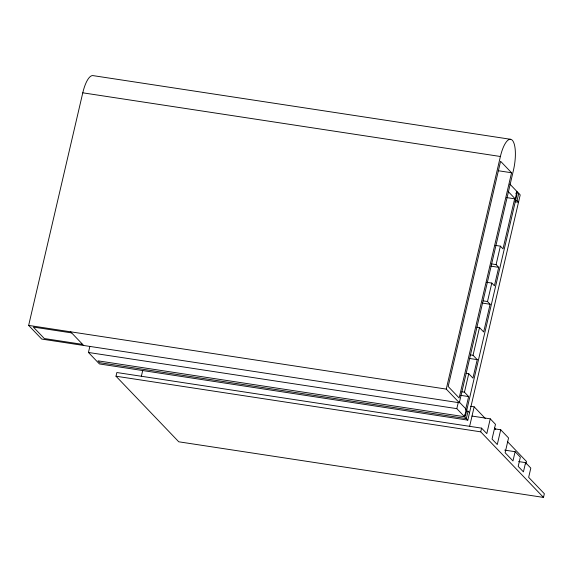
<?xml version="1.0" encoding="UTF-8"?>
<svg xmlns="http://www.w3.org/2000/svg" width="573" height="573" viewBox="0 0 573 573"><rect width="100%" height="100%" fill="white"/><g stroke="black" fill="none" stroke-linecap="round" stroke-linejoin="round"><path stroke-width="0.86" d="M459.338 402.755L446.267 389.096L500.394 156.493A24.317 7.714 -81.3 0 1 512.298 140.249A24.317 7.714 -81.3 0 1 513.465 170.16L459.338 402.755L41.729 339.073L28.65 325.407L82.777 92.812A24.317 7.714 -81.3 0 1 92.812 75.586L510.428 139.268M509.827 184.055L520.212 194.913L467.804 420.124L99.43 363.948L88.443 352.467L89.782 346.729M518.629 461.573L525.577 462.633L530.806 468.098L528.657 477.33L544.35 493.725L543.49 497.414L178.762 441.797L115.997 376.217L116.856 372.522L481.585 428.146L486.814 433.611L490.252 418.842L472.016 416.062M141.323 376.482L142.713 370.48M511.56 172.76L459.152 397.97L448.172 386.496L500.58 161.278L511.56 172.76L498.202 170.718M467.804 420.124L456.817 408.649L458.156 402.905M465.512 409.989L468.635 396.566L464.452 392.19L468.75 373.732L466.143 373.338M468.75 373.732L472.933 378.101L477.23 359.643L473.04 355.274L479.486 327.584L476.879 327.183M479.486 327.584L483.669 331.953L490.116 304.263L487.501 301.534L491.799 283.069L486.584 282.274M491.799 283.069L494.413 285.805L498.703 267.34L496.089 264.611L500.387 246.154L495.179 245.359M514.683 198.695L503.001 248.883L500.387 246.154M506.417 197.556L515.249 198.903L516.968 191.525M466.293 410.941L468.055 411.213L466.336 418.598L99.788 362.695L98.004 360.84L464.56 416.736L466.279 409.351L459.131 401.888M514.962 201.753L518.493 202.298L517.032 200.765L518.751 193.38L516.101 192.979M469.588 426.484L474.165 406.83L470.626 406.293M543.49 497.414L480.726 431.834L481.585 428.146M494.635 428.848L500.716 429.771L497.278 444.541L492.049 439.076L495.48 424.307L490.252 418.842M504.691 450.113L515.113 451.703L512.971 460.936L505.121 452.734L508.559 437.965L500.716 429.771M525.577 462.633L523.428 471.865L518.2 466.401L520.348 457.168L515.113 451.703M525.871 464.051L526.465 461.48L507.392 441.547M82.777 92.812L500.394 156.493M515.263 200.493L517.032 200.765M491.749 263.945L496.089 264.611M490.889 266.151L498.703 267.34M483.161 300.868L487.501 301.534M482.301 303.074L490.116 304.263M470.44 354.873L473.04 355.274M469.409 358.454L477.23 359.643M28.65 325.407L446.267 389.096M461.845 391.796L464.452 392.19M71.646 332.906L33.349 327.061L44.336 338.543L82.627 344.38M460.821 395.37L468.635 396.566M88.443 352.467L456.817 408.649M115.997 376.217L480.726 431.834M515.886 193.502L516.939 194.598L465.383 416.12L464.338 415.024M508.108 191.439L515.249 198.903M474.165 406.83L485.238 418.405M494.47 428.045L495.702 429.335M468.055 411.213L469.523 412.739M70.594 331.803L83.672 345.469"/></g></svg>
